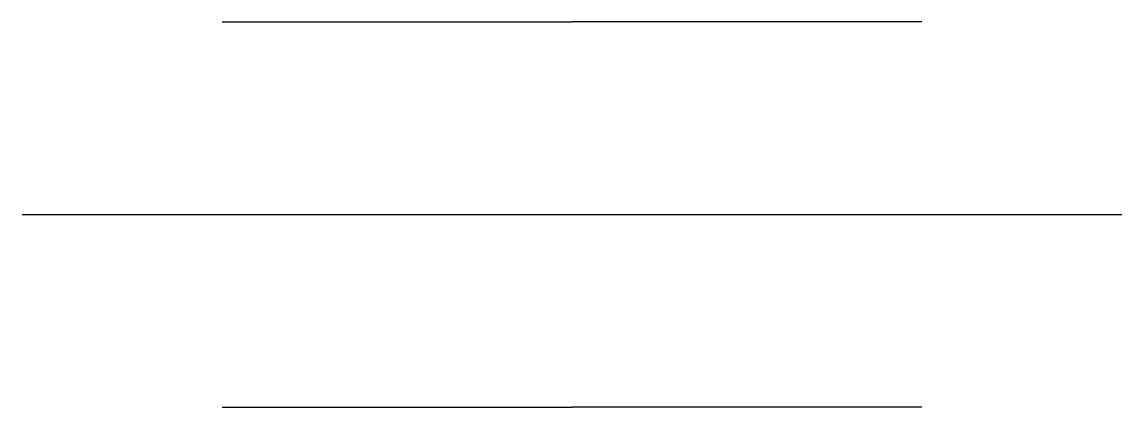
# Model space of a CAD drawing. Extents: x -2.5 to 2.5, y -0.88 to 0.88.
import ezdxf

# ---------------------------------------------------------------- set-up
doc = ezdxf.new("R2010")
doc.units = 0

msp = doc.modelspace()

# ---------------------------------------------------------------- linework, layer by layer
for p, q in [((-1.5907, 0.8756), (0, 0.8756)), ((1.5907, 0.8756), (0, 0.8756)), ((-2.5, 0), (2.5, 0)), ((-1.5907, -0.8756), (0, -0.8756)), ((1.5907, -0.8756), (0, -0.8756))]:
    msp.add_line(p, q)

doc.saveas('drawing.dxf')
